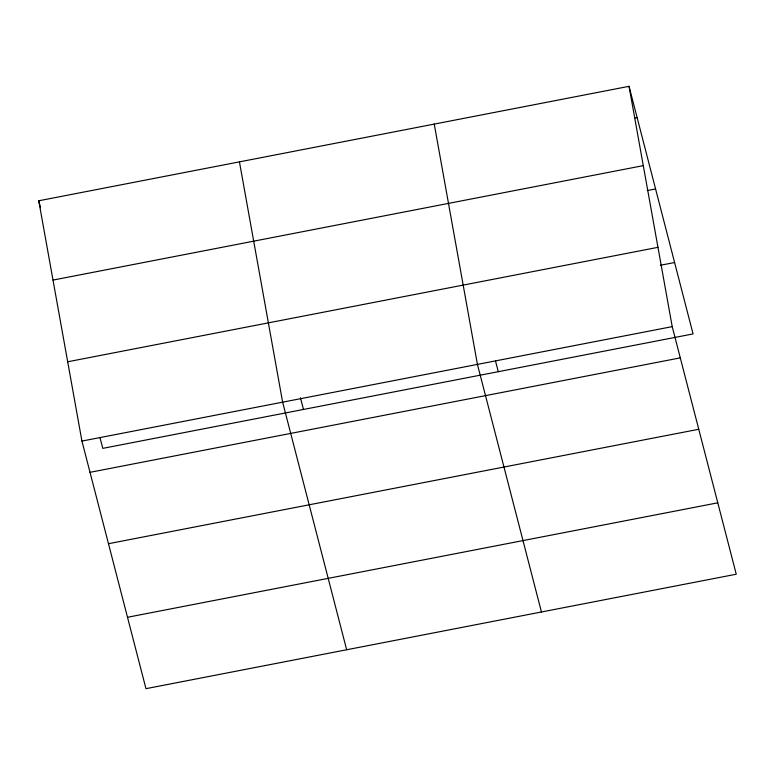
<?xml version="1.0" encoding="UTF-8"?>
<svg xmlns="http://www.w3.org/2000/svg" width="775" height="775" viewBox="0 0 775 775"><rect width="100%" height="100%" fill="white"/><g stroke="black" fill="none" stroke-linecap="round" stroke-linejoin="round"><path stroke-width="1.16" d="M629.038 86.325L672.216 326.633L736.25 574.217L145.962 688.675L81.937 441.082L38.75 200.783L629.038 86.325L693.063 333.918L102.784 448.367L100.052 437.836M634.735 118.023L637.118 117.567M53 280.085L643.289 165.627M647.261 190.572L655.582 188.964M67.687 361.78L657.965 247.332M660.348 265.282L674.599 262.522M81.937 441.082L672.216 326.633M90.016 472.324L680.295 357.866M108.481 543.711L698.759 429.263M127.497 617.278L717.786 502.82M495.545 361.15L498.277 371.69M541.454 611.988L477.429 364.405L434.242 124.097M300.448 397.749L303.48 409.452M346.657 649.76L282.633 402.167L239.446 161.868M38.75 200.783L40.542 207.719"/></g></svg>
